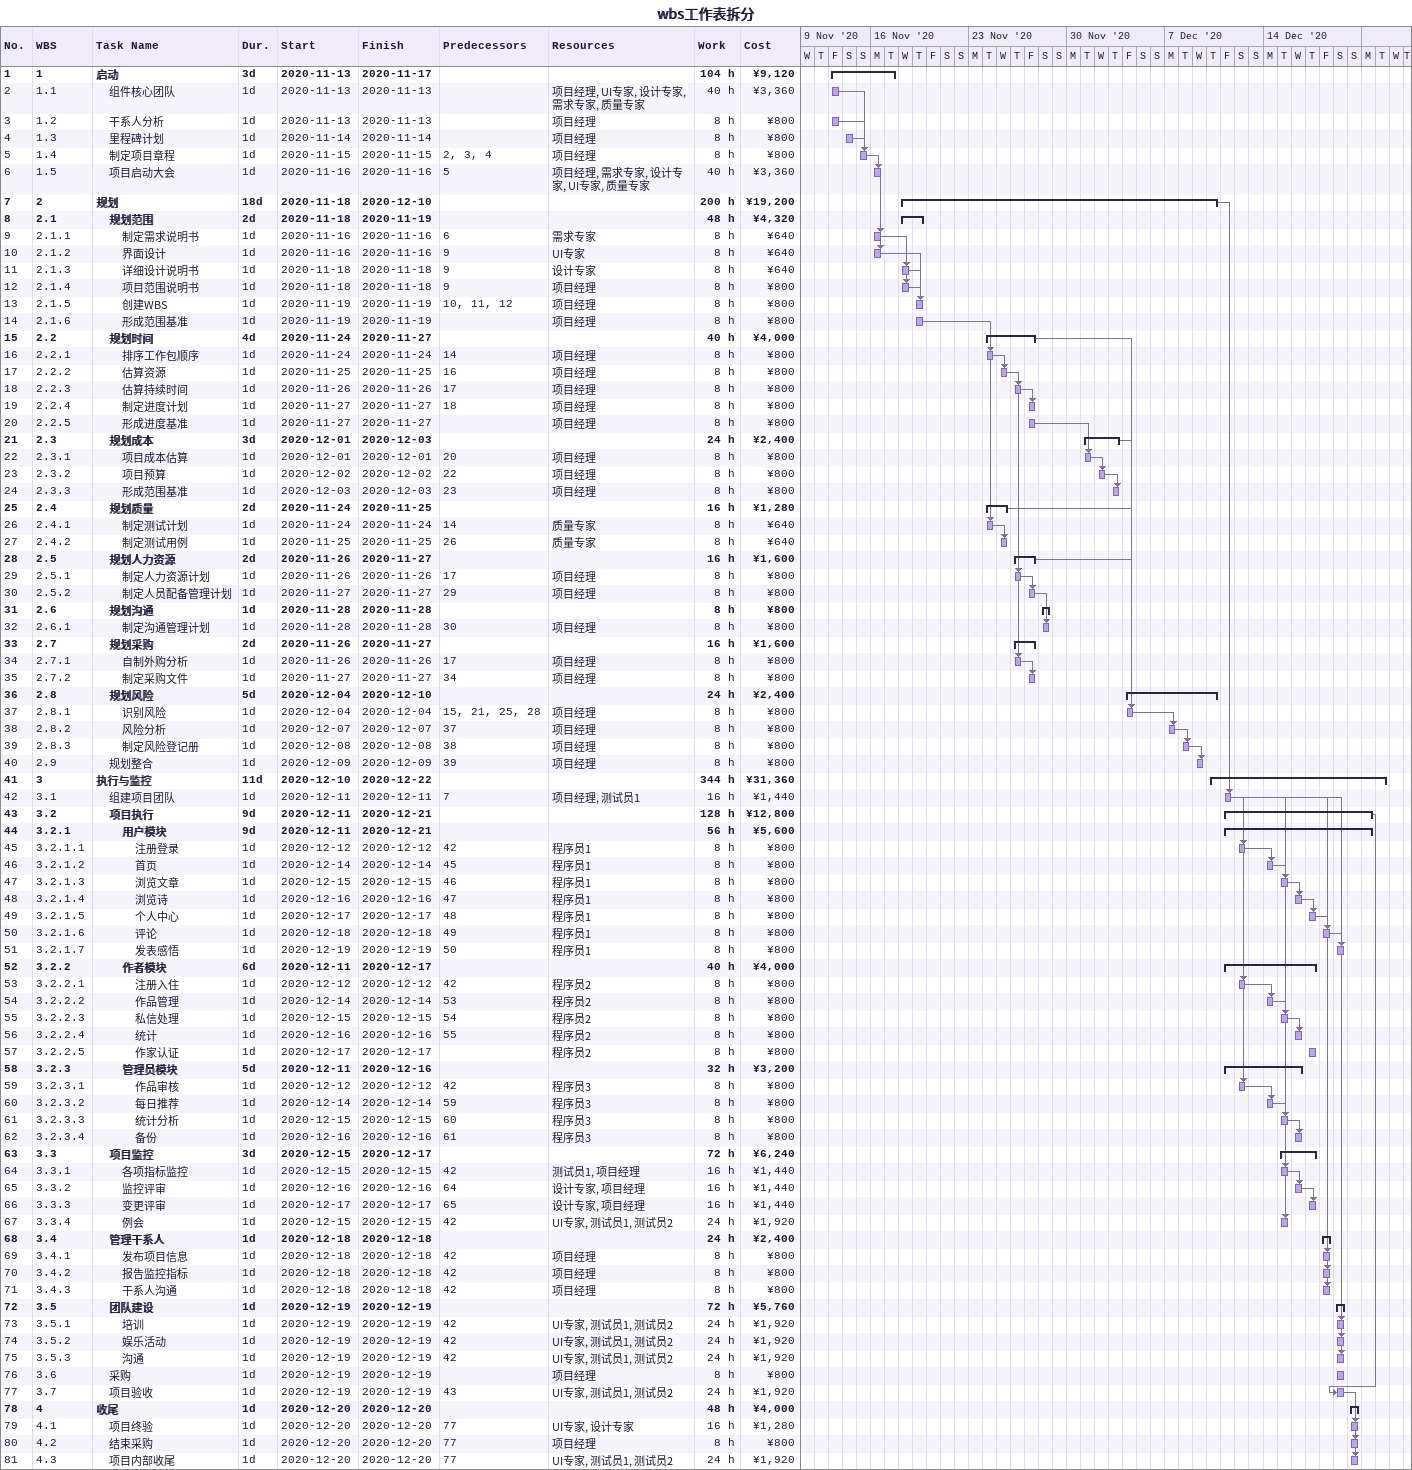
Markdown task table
wbs工作表拆分

| ID | WBS | Task | Duration | Start | Finish | Predecessors | Resources | Work (h) | Cost (¥) |
|---|---|---|---|---|---|---|---|---|---|
| 1 | 1 | **启动** | 3d | 2020-11-13 | 2020-11-17 |  |  | 104 | 9120 |
| 2 | 1.1 | 组件核心团队 | 1d | 2020-11-13 | 2020-11-13 |  | 项目经理, UI专家, 设计专家, 需求专家, 质量专家 | 40 | 3360 |
| 3 | 1.2 | 干系人分析 | 1d | 2020-11-13 | 2020-11-13 |  | 项目经理 | 8 | 800 |
| 4 | 1.3 | 里程碑计划 | 1d | 2020-11-14 | 2020-11-14 |  | 项目经理 | 8 | 800 |
| 5 | 1.4 | 制定项目章程 | 1d | 2020-11-15 | 2020-11-15 | 2, 3, 4 | 项目经理 | 8 | 800 |
| 6 | 1.5 | 项目启动大会 | 1d | 2020-11-16 | 2020-11-16 | 5 | 项目经理, 需求专家, 设计专家, UI专家, 质量专家 | 40 | 3360 |
| 7 | 2 | **规划** | 18d | 2020-11-18 | 2020-12-10 |  |  | 200 | 19200 |
| 8 | 2.1 | **规划范围** | 2d | 2020-11-18 | 2020-11-19 |  |  | 48 | 4320 |
| 9 | 2.1.1 | 制定需求说明书 | 1d | 2020-11-16 | 2020-11-16 | 6 | 需求专家 | 8 | 640 |
| 10 | 2.1.2 | 界面设计 | 1d | 2020-11-16 | 2020-11-16 | 9 | UI专家 | 8 | 640 |
| 11 | 2.1.3 | 详细设计说明书 | 1d | 2020-11-18 | 2020-11-18 | 9 | 设计专家 | 8 | 640 |
| 12 | 2.1.4 | 项目范围说明书 | 1d | 2020-11-18 | 2020-11-18 | 9 | 项目经理 | 8 | 800 |
| 13 | 2.1.5 | 创建WBS | 1d | 2020-11-19 | 2020-11-19 | 10, 11, 12 | 项目经理 | 8 | 800 |
| 14 | 2.1.6 | 形成范围基准 | 1d | 2020-11-19 | 2020-11-19 |  | 项目经理 | 8 | 800 |
| 15 | 2.2 | **规划时间** | 4d | 2020-11-24 | 2020-11-27 |  |  | 40 | 4000 |
| 16 | 2.2.1 | 排序工作包顺序 | 1d | 2020-11-24 | 2020-11-24 | 14 | 项目经理 | 8 | 800 |
| 17 | 2.2.2 | 估算资源 | 1d | 2020-11-25 | 2020-11-25 | 16 | 项目经理 | 8 | 800 |
| 18 | 2.2.3 | 估算持续时间 | 1d | 2020-11-26 | 2020-11-26 | 17 | 项目经理 | 8 | 800 |
| 19 | 2.2.4 | 制定进度计划 | 1d | 2020-11-27 | 2020-11-27 | 18 | 项目经理 | 8 | 800 |
| 20 | 2.2.5 | 形成进度基准 | 1d | 2020-11-27 | 2020-11-27 |  | 项目经理 | 8 | 800 |
| 21 | 2.3 | **规划成本** | 3d | 2020-12-01 | 2020-12-03 |  |  | 24 | 2400 |
| 22 | 2.3.1 | 项目成本估算 | 1d | 2020-12-01 | 2020-12-01 | 20 | 项目经理 | 8 | 800 |
| 23 | 2.3.2 | 项目预算 | 1d | 2020-12-02 | 2020-12-02 | 22 | 项目经理 | 8 | 800 |
| 24 | 2.3.3 | 形成范围基准 | 1d | 2020-12-03 | 2020-12-03 | 23 | 项目经理 | 8 | 800 |
| 25 | 2.4 | **规划质量** | 2d | 2020-11-24 | 2020-11-25 |  |  | 16 | 1280 |
| 26 | 2.4.1 | 制定测试计划 | 1d | 2020-11-24 | 2020-11-24 | 14 | 质量专家 | 8 | 640 |
| 27 | 2.4.2 | 制定测试用例 | 1d | 2020-11-25 | 2020-11-25 | 26 | 质量专家 | 8 | 640 |
| 28 | 2.5 | **规划人力资源** | 2d | 2020-11-26 | 2020-11-27 |  |  | 16 | 1600 |
| 29 | 2.5.1 | 制定人力资源计划 | 1d | 2020-11-26 | 2020-11-26 | 17 | 项目经理 | 8 | 800 |
| 30 | 2.5.2 | 制定人员配备管理计划 | 1d | 2020-11-27 | 2020-11-27 | 29 | 项目经理 | 8 | 800 |
| 31 | 2.6 | **规划沟通** | 1d | 2020-11-28 | 2020-11-28 |  |  | 8 | 800 |
| 32 | 2.6.1 | 制定沟通管理计划 | 1d | 2020-11-28 | 2020-11-28 | 30 | 项目经理 | 8 | 800 |
| 33 | 2.7 | **规划采购** | 2d | 2020-11-26 | 2020-11-27 |  |  | 16 | 1600 |
| 34 | 2.7.1 | 自制外购分析 | 1d | 2020-11-26 | 2020-11-26 | 17 | 项目经理 | 8 | 800 |
| 35 | 2.7.2 | 制定采购文件 | 1d | 2020-11-27 | 2020-11-27 | 34 | 项目经理 | 8 | 800 |
| 36 | 2.8 | **规划风险** | 5d | 2020-12-04 | 2020-12-10 |  |  | 24 | 2400 |
| 37 | 2.8.1 | 识别风险 | 1d | 2020-12-04 | 2020-12-04 | 15, 21, 25, 28 | 项目经理 | 8 | 800 |
| 38 | 2.8.2 | 风险分析 | 1d | 2020-12-07 | 2020-12-07 | 37 | 项目经理 | 8 | 800 |
| 39 | 2.8.3 | 制定风险登记册 | 1d | 2020-12-08 | 2020-12-08 | 38 | 项目经理 | 8 | 800 |
| 40 | 2.9 | 规划整合 | 1d | 2020-12-09 | 2020-12-09 | 39 | 项目经理 | 8 | 800 |
| 41 | 3 | **执行与监控** | 11d | 2020-12-10 | 2020-12-22 |  |  | 344 | 31360 |
| 42 | 3.1 | 组建项目团队 | 1d | 2020-12-11 | 2020-12-11 | 7 | 项目经理, 测试员1 | 16 | 1440 |
| 43 | 3.2 | **项目执行** | 9d | 2020-12-11 | 2020-12-21 |  |  | 128 | 12800 |
| 44 | 3.2.1 | **用户模块** | 9d | 2020-12-11 | 2020-12-21 |  |  | 56 | 5600 |
| 45 | 3.2.1.1 | 注册登录 | 1d | 2020-12-12 | 2020-12-12 | 42 | 程序员1 | 8 | 800 |
| 46 | 3.2.1.2 | 首页 | 1d | 2020-12-14 | 2020-12-14 | 45 | 程序员1 | 8 | 800 |
| 47 | 3.2.1.3 | 浏览文章 | 1d | 2020-12-15 | 2020-12-15 | 46 | 程序员1 | 8 | 800 |
| 48 | 3.2.1.4 | 浏览诗 | 1d | 2020-12-16 | 2020-12-16 | 47 | 程序员1 | 8 | 800 |
| 49 | 3.2.1.5 | 个人中心 | 1d | 2020-12-17 | 2020-12-17 | 48 | 程序员1 | 8 | 800 |
| 50 | 3.2.1.6 | 评论 | 1d | 2020-12-18 | 2020-12-18 | 49 | 程序员1 | 8 | 800 |
| 51 | 3.2.1.7 | 发表感悟 | 1d | 2020-12-19 | 2020-12-19 | 50 | 程序员1 | 8 | 800 |
| 52 | 3.2.2 | **作者模块** | 6d | 2020-12-11 | 2020-12-17 |  |  | 40 | 4000 |
| 53 | 3.2.2.1 | 注册入住 | 1d | 2020-12-12 | 2020-12-12 | 42 | 程序员2 | 8 | 800 |
| 54 | 3.2.2.2 | 作品管理 | 1d | 2020-12-14 | 2020-12-14 | 53 | 程序员2 | 8 | 800 |
| 55 | 3.2.2.3 | 私信处理 | 1d | 2020-12-15 | 2020-12-15 | 54 | 程序员2 | 8 | 800 |
| 56 | 3.2.2.4 | 统计 | 1d | 2020-12-16 | 2020-12-16 | 55 | 程序员2 | 8 | 800 |
| 57 | 3.2.2.5 | 作家认证 | 1d | 2020-12-17 | 2020-12-17 |  | 程序员2 | 8 | 800 |
| 58 | 3.2.3 | **管理员模块** | 5d | 2020-12-11 | 2020-12-16 |  |  | 32 | 3200 |
| 59 | 3.2.3.1 | 作品审核 | 1d | 2020-12-12 | 2020-12-12 | 42 | 程序员3 | 8 | 800 |
| 60 | 3.2.3.2 | 每日推荐 | 1d | 2020-12-14 | 2020-12-14 | 59 | 程序员3 | 8 | 800 |
| 61 | 3.2.3.3 | 统计分析 | 1d | 2020-12-15 | 2020-12-15 | 60 | 程序员3 | 8 | 800 |
| 62 | 3.2.3.4 | 备份 | 1d | 2020-12-16 | 2020-12-16 | 61 | 程序员3 | 8 | 800 |
| 63 | 3.3 | **项目监控** | 3d | 2020-12-15 | 2020-12-17 |  |  | 72 | 6240 |
| 64 | 3.3.1 | 各项指标监控 | 1d | 2020-12-15 | 2020-12-15 | 42 | 测试员1, 项目经理 | 16 | 1440 |
| 65 | 3.3.2 | 监控评审 | 1d | 2020-12-16 | 2020-12-16 | 64 | 设计专家, 项目经理 | 16 | 1440 |
| 66 | 3.3.3 | 变更评审 | 1d | 2020-12-17 | 2020-12-17 | 65 | 设计专家, 项目经理 | 16 | 1440 |
| 67 | 3.3.4 | 例会 | 1d | 2020-12-15 | 2020-12-15 | 42 | UI专家, 测试员1, 测试员2 | 24 | 1920 |
| 68 | 3.4 | **管理干系人** | 1d | 2020-12-18 | 2020-12-18 |  |  | 24 | 2400 |
| 69 | 3.4.1 | 发布项目信息 | 1d | 2020-12-18 | 2020-12-18 | 42 | 项目经理 | 8 | 800 |
| 70 | 3.4.2 | 报告监控指标 | 1d | 2020-12-18 | 2020-12-18 | 42 | 项目经理 | 8 | 800 |
| 71 | 3.4.3 | 干系人沟通 | 1d | 2020-12-18 | 2020-12-18 | 42 | 项目经理 | 8 | 800 |
| 72 | 3.5 | **团队建设** | 1d | 2020-12-19 | 2020-12-19 |  |  | 72 | 5760 |
| 73 | 3.5.1 | 培训 | 1d | 2020-12-19 | 2020-12-19 | 42 | UI专家, 测试员1, 测试员2 | 24 | 1920 |
| 74 | 3.5.2 | 娱乐活动 | 1d | 2020-12-19 | 2020-12-19 | 42 | UI专家, 测试员1, 测试员2 | 24 | 1920 |
| 75 | 3.5.3 | 沟通 | 1d | 2020-12-19 | 2020-12-19 | 42 | UI专家, 测试员1, 测试员2 | 24 | 1920 |
| 76 | 3.6 | 采购 | 1d | 2020-12-19 | 2020-12-19 |  | 项目经理 | 8 | 800 |
| 77 | 3.7 | 项目验收 | 1d | 2020-12-19 | 2020-12-19 | 43 | UI专家, 测试员1, 测试员2 | 24 | 1920 |
| 78 | 4 | **收尾** | 1d | 2020-12-20 | 2020-12-20 |  |  | 48 | 4000 |
| 79 | 4.1 | 项目终验 | 1d | 2020-12-20 | 2020-12-20 | 77 | UI专家, 设计专家 | 16 | 1280 |
| 80 | 4.2 | 结束采购 | 1d | 2020-12-20 | 2020-12-20 | 77 | 项目经理 | 8 | 800 |
| 81 | 4.3 | 项目内部收尾 | 1d | 2020-12-20 | 2020-12-20 | 77 | UI专家, 测试员1, 测试员2 | 24 | 1920 |
